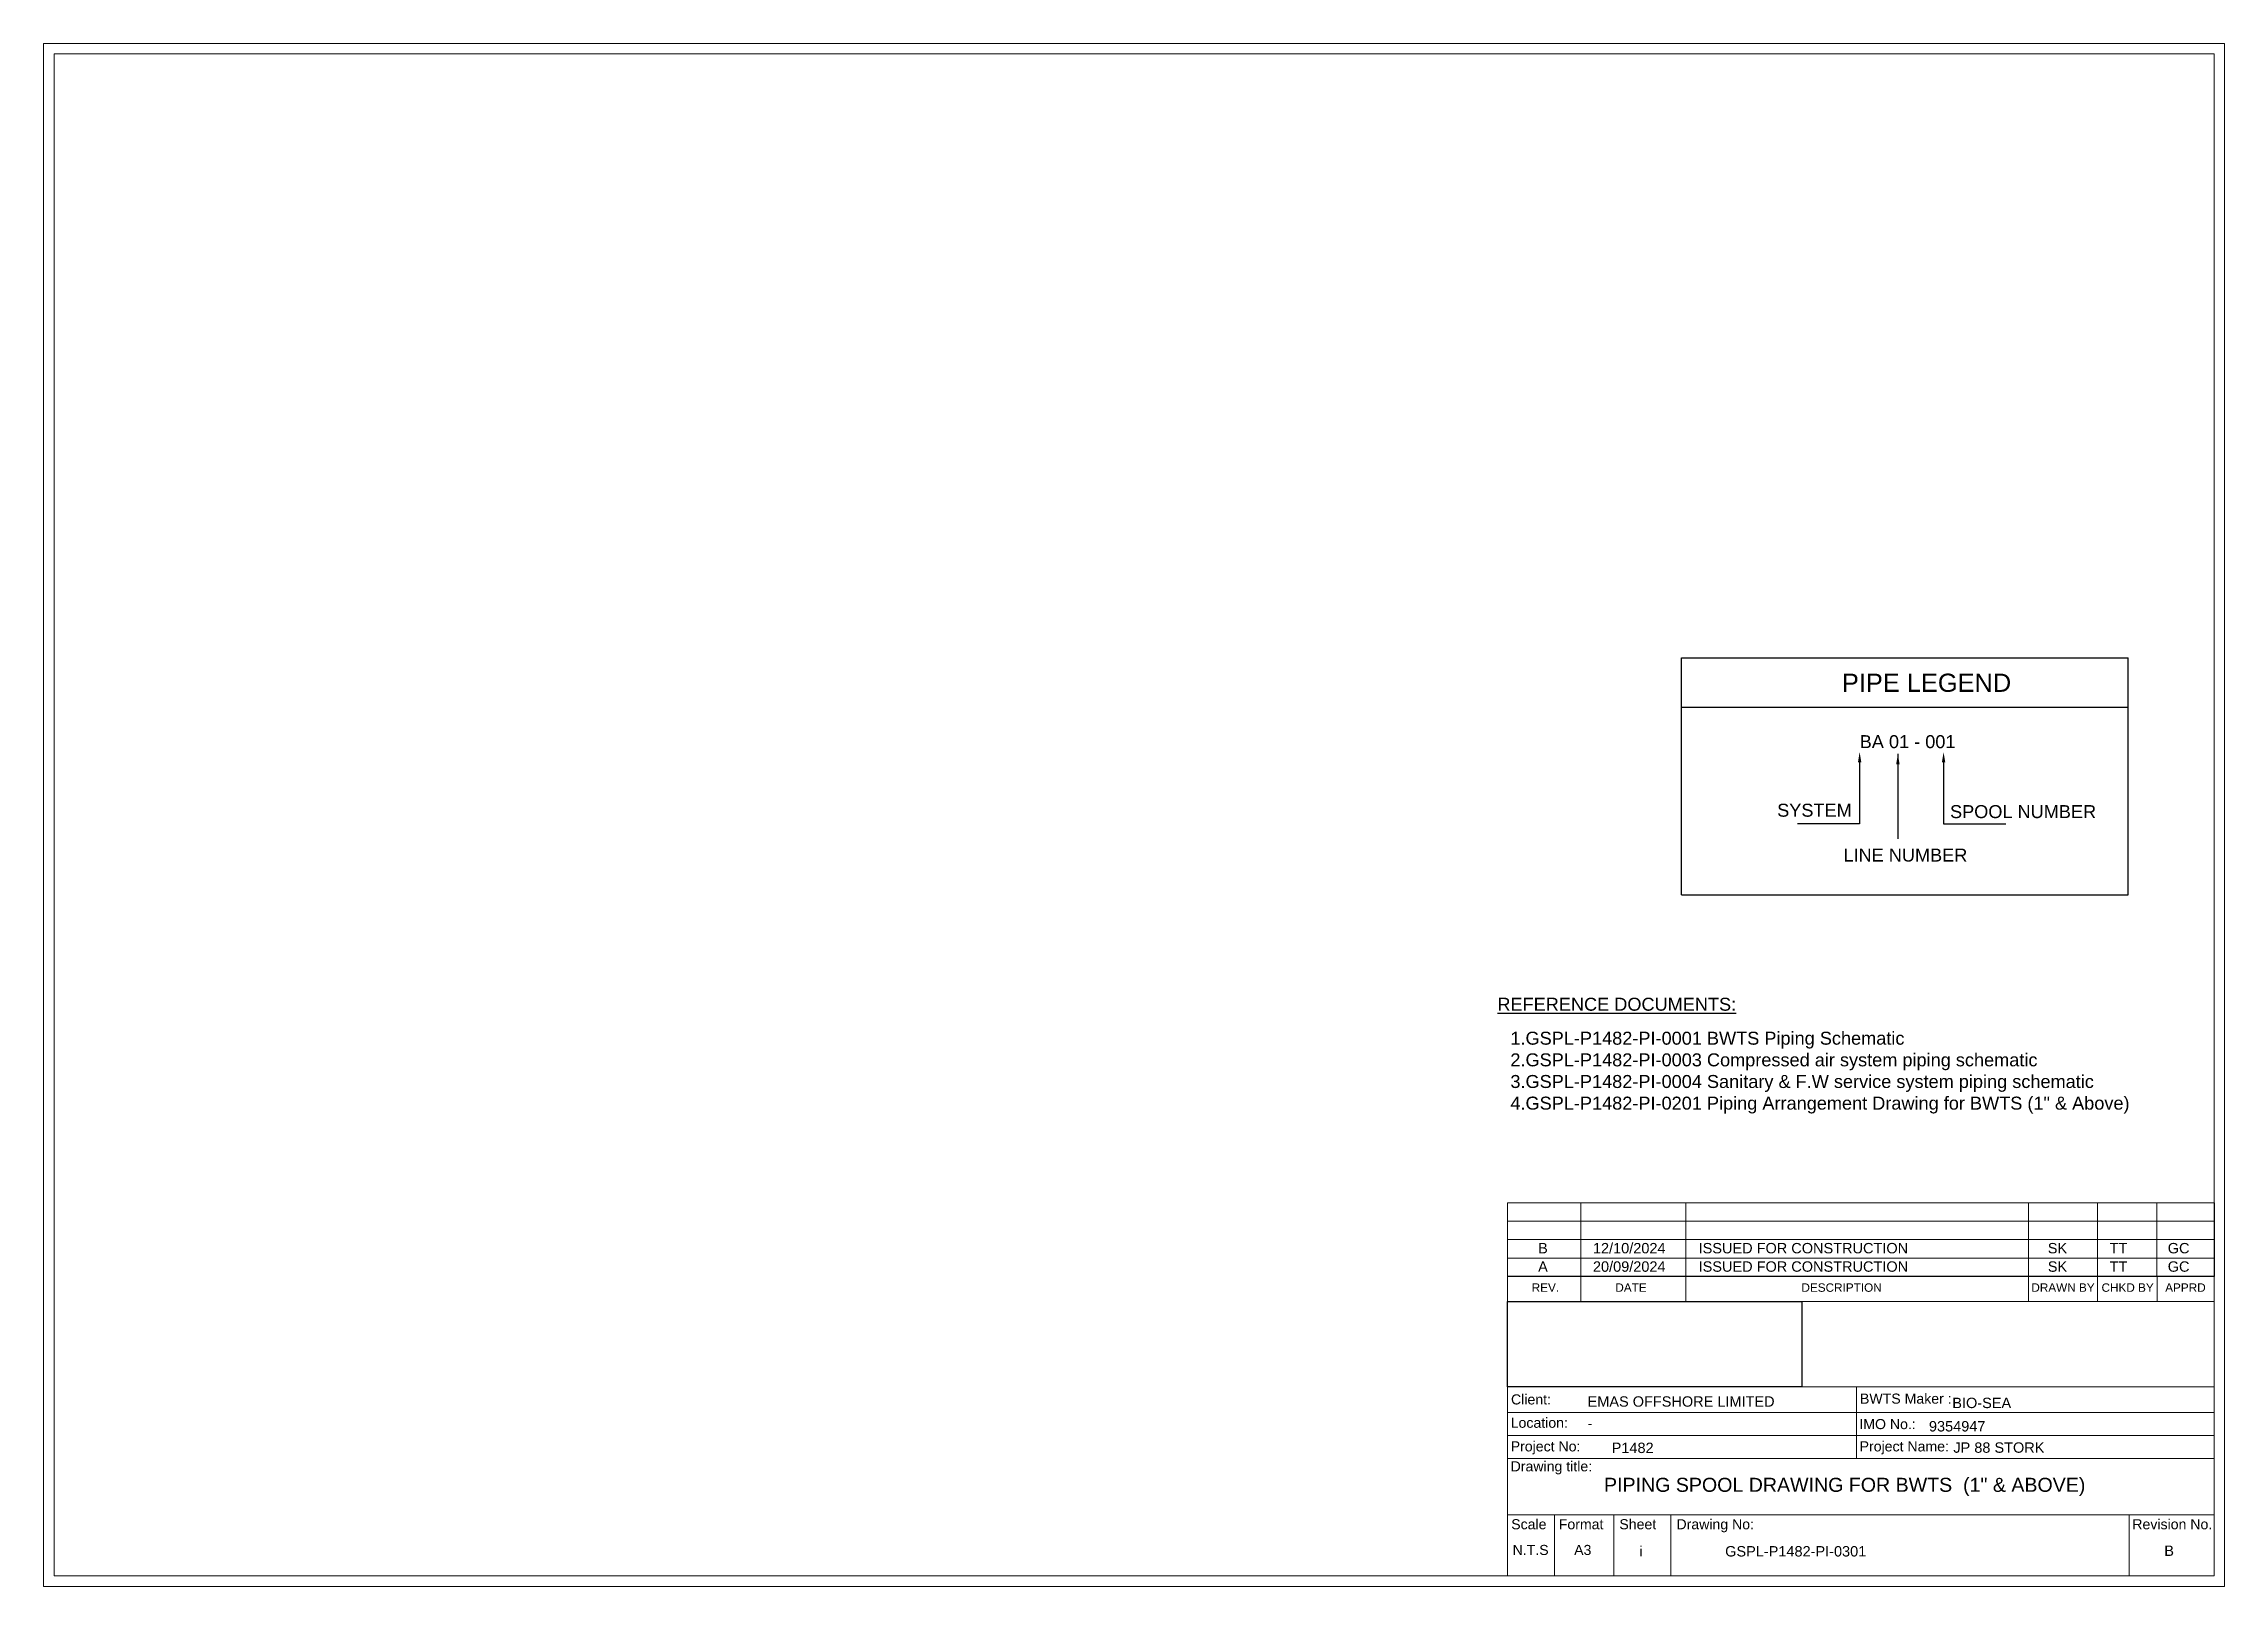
# Model space of a CAD drawing. Header units: millimetres. Extents: x 0 to 420, y 0 to 297.
import ezdxf
from ezdxf import colors
from ezdxf.entities.mleader import LeaderData, LeaderLine
from ezdxf.enums import TextEntityAlignment as Align
from ezdxf.math import Vec2, Vec3

# ---------------------------------------------------------------- set-up
doc = ezdxf.new("R2010")
doc.units = ezdxf.units.MM
for name, color, linetype in [('FramesFromTables', 40, 'Continuous'), ('SymbolsOnDrawingSheet', 1, 'Continuous'), ('TextFromTextBoxes', 2, 'Continuous')]:
    doc.layers.add(name, color=color, linetype=linetype)
doc.layers.add('Text', color=7, linetype='Continuous', lineweight=18)
doc.styles.add('Cadmatic Default Text', font='arial.ttf')
doc.dimstyles.get("Standard").update_dxf_attribs({"dimtxt": 0.18, "dimasz": 0.18, "dimexe": 0.18, "dimexo": 0.0625, "dimgap": 0.09, "dimtad": 0, "dimtih": 1, "dimtoh": 1, "dimdec": 4, "dimzin": 0, "dimdsep": 46, "dimtxsty": 'Standard', "dimcen": 0.09, "dimadec": 0, "dimazin": 0, "dimtfac": 1, "dimtdec": 4, "dimtofl": 0, "dimtmove": 0, "dimatfit": 3, "dimfxl": 1, "dimtolj": 1, "dimtzin": 0, "dimarcsym": 0})

msp = doc.modelspace()

# ---------------------------------------------------------------- linework, layer by layer
at = {"color": 1}
for p, q in [((315.46, 178.77), (401.48, 178.77)), ((315.46, 133.1), (315.46, 178.77)), ((401.49, 133.1), (401.48, 178.77)), ((315.46, 169.27), (401.48, 169.27)), ((315.46, 133.1), (401.49, 133.1))]:
    msp.add_line(p, q, dxfattribs=at)
msp.add_lwpolyline([(281.94, 54.82), (338.6, 54.82), (338.6, 38.43), (281.94, 38.43)], close=True)
at = {"layer": 'FramesFromTables', "color": 3, "linetype": 'ByBlock', "lineweight": 18}
msp.add_line((418, 59.67), (418, 73.82), dxfattribs=at)
at = {"layer": 'SymbolsOnDrawingSheet', "color": 253, "linetype": 'ByBlock', "lineweight": 0}
for p, q in [((281.92, 73.82), (418.11, 73.82)), ((281.92, 59.67), (281.92, 73.82)), ((281.92, 59.67), (281.92, 73.82)), ((296.07, 59.67), (296.07, 73.82)), ((296.07, 59.67), (296.07, 73.82)), ((316.26, 59.67), (316.26, 73.82)), ((316.26, 59.67), (316.26, 73.82)), ((382.25, 59.67), (382.25, 73.82)), ((382.25, 59.67), (382.25, 73.82)), ((395.54, 59.67), (395.54, 73.82)), ((395.54, 59.67), (395.54, 73.82)), ((406.98, 59.67), (406.98, 73.82)), ((406.98, 59.67), (406.98, 73.82)), ((281.92, 70.28), (418.11, 70.28)), ((281.92, 66.75), (418.11, 66.75)), ((281.92, 63.21), (418.11, 63.21))]:
    msp.add_line(p, q, dxfattribs=at)
at = {"layer": 'SymbolsOnDrawingSheet', "color": 253, "linetype": 'ByBlock', "lineweight": 0, "flags": 128}
for points in [[(0, 297), (420, 297), (420, 0), (0, 0), (0, 297)], [(418.01, 295.01), (2, 295.01)], [(2, 295.01), (2, 2)], [(418.01, 2), (418.01, 295.01)], [(420, 52.53), (420, 293.46)], [(281.92, 59.67), (418.11, 59.67), (418.11, 73.82)], [(281.94, 56.61), (281.94, 59.75)], [(281.94, 56.61), (281.94, 59.75)], [(281.94, 59.75), (418.01, 59.75)], [(281.94, 54.82), (281.94, 59.75)], [(296.07, 54.82), (296.07, 59.75)], [(316.31, 54.82), (316.31, 59.75)], [(382.26, 54.82), (382.26, 59.75)], [(395.55, 54.82), (395.55, 59.75)], [(407.05, 54.82), (407.05, 59.75)], [(281.94, 2), (281.94, 54.82)], [(281.94, 54.82), (418.01, 54.82)], [(281.94, 38.43), (418.01, 38.43)], [(349.14, 24.6), (349.14, 38.43)], [(281.94, 33.47), (418.01, 33.47)], [(281.94, 29.03), (418.01, 29.03)], [(281.94, 24.6), (418.01, 24.6)], [(281.94, 13.78), (418.01, 13.78)], [(290.98, 2), (290.98, 13.78)], [(302.39, 2), (302.39, 13.78)], [(313.38, 2), (313.38, 13.78)], [(401.69, 2), (401.69, 13.78)], [(2, 2), (418.01, 2)]]:
    msp.add_lwpolyline(points, dxfattribs=at)

# ---------------------------------------------------------------- texts
at = {"layer": 'SymbolsOnDrawingSheet', "color": 253, "linetype": 'ByBlock', "lineweight": 0, "style": 'Cadmatic Default Text'}
for s, p in [('REV.', (286.59, 57.52)), ('DATE', (302.7, 57.52)), ('DESCRIPTION', (338.54, 57.52)), ('DRAWN BY', (382.82, 57.52)), ('CHKD BY', (396.34, 57.52)), ('APPRD', (408.6, 57.52))]:
    msp.add_text(s, height=1.62, dxfattribs=at).set_placement(p, align=Align.MIDDLE_LEFT)
for s, p in [('Client:', (282.61, 35.02)), ('BWTS Maker :', (349.82, 35.17)), ('Location:', (282.55, 30.53)), ('IMO No.:', (349.7, 30.27)), ('Project No:', (282.55, 25.98)), ('Project Name:', (349.75, 25.98)), ('Drawing title:', (282.54, 22.14)), ('Scale', (282.65, 10.99)), ('Format', (291.81, 10.99)), ('Sheet', (303.48, 10.99)), ('Drawing No:', (314.47, 10.99)), ('Revision No.', (402.27, 10.99)), ('N.T.S', (282.92, 6.04)), ('A3', (294.77, 6.04))]:
    msp.add_text(s, height=1.944, dxfattribs=at).set_placement(p)
msp.add_text('PIPING SPOOL DRAWING FOR BWTS  (1" & ABOVE)', height=2.7, dxfattribs=at).set_placement((300.52, 20.9), align=Align.TOP_LEFT)
at = {"layer": 'Text', "color": 0, "linetype": 'ByBlock', "lineweight": 25, "style": 'Cadmatic Default Text'}
for s, height, p in [('PIPE LEGEND', 3.5, (362.64, 173.96)), ('BA 01 - 001', 2.5, (358.99, 162.62))]:
    msp.add_text(s, height=height, dxfattribs=at).set_placement(p, align=Align.MIDDLE_CENTER)
at = {"layer": 'Text', "color": 0, "linetype": 'ByBlock', "lineweight": 25, "char_height": 2.5, "width": 208.7027, "attachment_point": 1, "style": 'Cadmatic Default Text'}
for s, insert in [('\\A1;SYSTEM', (333.87, 150.67)), ('\\A1;SPOOL NUMBER', (367.16, 150.4)), ('\\A1;LINE NUMBER', (346.63, 142.03)), ('\\A1;{\\LREFERENCE DOCUMENTS:}', (279.99, 113.32)), ('\\A1;\\pxi-3,l4,t4;1.GSPL-P1482-PI-0001 BWTS Piping Schematic\\P2.GSPL-P1482-PI-0003 Compressed air system piping schematic\\P3.GSPL-P1482-PI-0004 Sanitary & F.W service system piping schematic\\P4.GSPL-P1482-PI-0201 Piping Arrangement Drawing for BWTS (1" & Above)', (279.99, 106.78))]:
    msp.add_mtext(s, dxfattribs=dict(at, insert=insert))
at = {"layer": 'TextFromTextBoxes', "linetype": 'ByBlock', "lineweight": -3, "style": 'Cadmatic Default Text'}
for s, p in [('B', (287.83, 65.11)), ('12/10/2024', (298.39, 65.11)), ('ISSUED FOR CONSTRUCTION', (318.74, 65.11)), ('SK', (385.99, 65.11)), ('TT', (397.9, 65.11)), ('GC', (409.09, 65.11)), ('A', (287.83, 61.57)), ('20/09/2024', (298.39, 61.57)), ('ISSUED FOR CONSTRUCTION', (318.74, 61.57)), ('SK', (385.99, 61.57)), ('TT', (397.9, 61.57)), ('GC', (409.09, 61.57)), ('EMAS OFFSHORE LIMITED', (297.36, 35.59)), ('BIO-SEA', (367.6, 35.32)), ('-', (297.36, 31.38)), ('9354947', (363.1, 30.82)), ('P1482', (302, 26.67)), ('JP 88 STORK', (367.8, 26.72))]:
    msp.add_text(s, height=2, dxfattribs=at).set_placement(p, align=Align.MIDDLE_LEFT)
for s, p in [('i', (307.67, 6.75)), ('GSPL-P1482-PI-0301', (337.44, 6.75)), ('B', (409.36, 6.86))]:
    msp.add_text(s, height=2, dxfattribs=at).set_placement(p, align=Align.MIDDLE_CENTER)

# ---------------------------------------------------------------- leaders
msp.add_leader([(357.12, 160.25), (357.13, 143.92)], dimstyle='Standard', override={"dimasz": 2, "dimgap": 0.09, "dimtad": 0})
ml = msp.add_multileader_mtext('Standard')
ml.set_content('', color=256)
ml.set_leader_properties()
ml.build(insert=Vec2(0, 0))
ml.multileader.update_dxf_attribs({"dogleg_length": 0.36, "arrow_head_size": 2})
ctx = ml.context
ctx.base_point, ctx.char_height, ctx.arrow_head_size, ctx.landing_gap_size, ctx.plane_origin = Vec3(337.58, 146.81), 0.18, 2, 0.09, Vec3(345.94, 160.62)
ctx.text_align_type = 2
notes = []
notes.append((ctx, [(0, (1, 1, 0), (349.75, 146.81), (-1, 0), 11.99, [(0, [(349.75, 160.62)], 0, [])])]))
ctx.mtext.insert, ctx.mtext.alignment, ctx.mtext.flow_direction = Vec3(337.67, 146.9), 3, 5
ml = msp.add_multileader_mtext('Standard')
ml.set_content('', color=256)
ml.set_leader_properties()
ml.build(insert=Vec2(0, 0))
ml.multileader.update_dxf_attribs({"dogleg_length": 0.36, "arrow_head_size": 2})
ctx = ml.context
ctx.base_point, ctx.char_height, ctx.arrow_head_size, ctx.landing_gap_size, ctx.plane_origin = Vec3(377.91, 146.81), 0.18, 2, 0.09, Vec3(369.73, 160.62)
notes.append((ctx, [(0, (1, 1, 0), (365.92, 146.81), (1, 0), 11.99, [(0, [(365.92, 160.62)], 0, [])])]))
ctx.mtext.insert, ctx.mtext.flow_direction = Vec3(378, 146.9), 5
for ctx, leaders in notes:
    for number, flags, end, landing, length, lines in leaders:
        leader = LeaderData()
        leader.index, (leader.has_last_leader_line, leader.has_dogleg_vector, leader.attachment_direction) = number, flags
        leader.last_leader_point, leader.dogleg_vector, leader.dogleg_length = Vec3(end), Vec3(landing), length
        for number, points, colour, breaks in lines:
            line = LeaderLine()
            line.index, line.vertices, line.color, line.breaks = number, Vec3.list(points), colors.encode_raw_color(colour), breaks
            leader.lines.append(line)
        ctx.leaders.append(leader)

doc.saveas('drawing.dxf')
